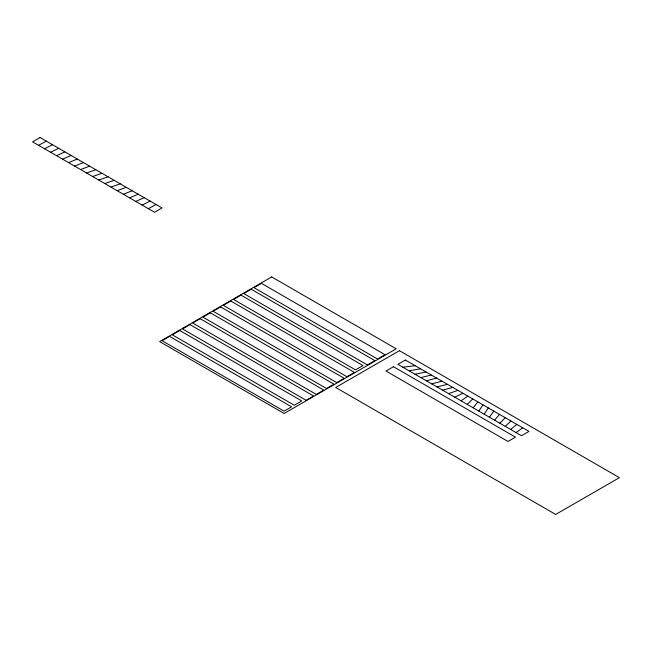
<?xml version="1.0" encoding="UTF-8"?>
<svg xmlns="http://www.w3.org/2000/svg" width="652" height="652" viewBox="0 0 652 652"><rect width="100%" height="100%" fill="white"/><g stroke="black" fill="none" stroke-linecap="round" stroke-linejoin="round"><path stroke-width="0.98" d="M484.175 414.175L488.34 407.948M478.812 411.07L482.985 404.859M489.399 417.19L493.841 411.127M473.173 407.818L477.81 401.868M494.615 420.198L499.473 414.379M499.888 423.238L505.202 417.688M467.223 404.379L472.781 398.967M505.227 426.327L510.997 421.029M510.622 429.44L516.84 424.403M516.058 432.578L522.7 427.785M461.029 400.809L467.859 396.123M38.59 145.315L46.276 141.125M148.306 208.656L156.064 204.516M44.581 148.778L52.478 144.711M142.063 205.054L150.115 201.077M50.579 152.234L58.68 148.289M454.746 397.174L462.944 393.286M56.569 155.698L64.874 151.867M135.82 201.452L144.157 197.637M62.576 159.161L71.068 155.437M129.577 197.849L138.2 194.198M68.582 162.625L77.254 159.015M74.589 166.097L83.44 162.584M123.35 194.247L132.234 190.759M80.603 169.569L89.626 166.154M117.148 190.669L126.243 187.295M86.626 173.049L95.795 169.716M110.979 187.108L120.221 183.823M92.665 176.529L101.948 173.269M98.737 180.042L108.077 176.806M104.842 183.562L114.165 180.319M448.552 393.604L457.932 390.393M442.626 390.181L452.757 387.41M426.392 380.809L436.612 378.087M431.714 383.881L441.999 381.192M437.044 386.962L447.419 384.321M420.85 377.606L431.29 375.014M415.031 374.248L425.976 371.942M408.991 370.76L420.597 368.836M402.838 367.215L415.161 365.699M40.074 137.548L32.6 141.859L154.548 212.267L162.022 207.955L40.074 137.548M271.697 276.921L159.65 341.607L284.15 413.482L396.196 348.796L271.697 276.921M169.553 336.391L162.079 340.711L284.085 411.151L291.558 406.832L169.553 336.391M179.756 330.499L172.283 334.818L294.296 405.259L301.762 400.939L179.756 330.499M189.96 324.606L182.495 328.926L306.122 400.295L313.588 395.984L189.96 324.606M200.172 318.714L192.699 323.025L316.326 394.403L323.799 390.092L200.172 318.714M210.384 312.821L202.911 317.133L326.538 388.51L334.011 384.199L210.384 312.821M220.588 306.929L213.122 311.24L336.75 382.61L344.215 378.299L220.588 306.929M230.8 301.037L223.326 305.348L346.954 376.717L354.427 372.406L230.8 301.037M241.004 295.144L233.53 299.455L355.487 369.863L362.952 365.552L241.004 295.144M251.216 289.243L243.742 293.555L367.369 364.933L374.843 360.621L251.216 289.243M261.428 283.351L253.954 287.662L377.581 359.04L385.055 354.721L261.428 283.351M399.44 350.67L335.715 387.459L555.667 514.452L619.4 477.663L399.44 350.67M393.458 366.717L385.984 371.029L507.989 441.469L515.463 437.158L393.458 366.717M405.357 360.034L397.883 364.354L521.51 435.723L528.976 431.412L405.357 360.034"/></g></svg>
